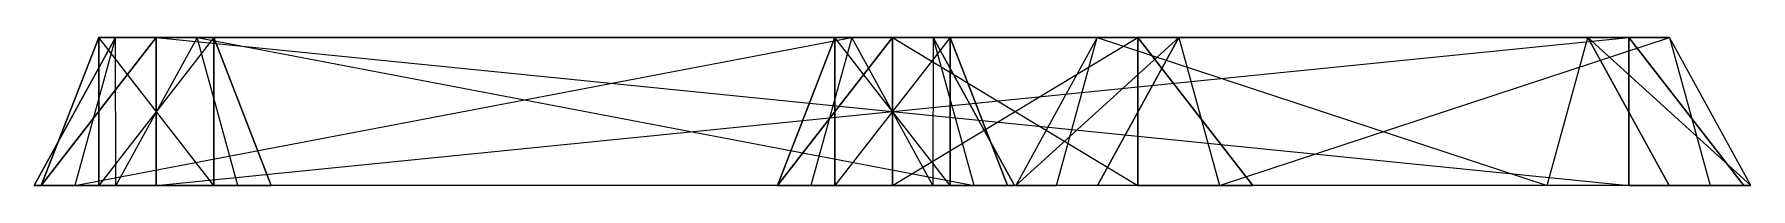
# Model space of a CAD drawing. Extents: x -3500 to 3500, y -22 to 22.
# Drawn here: x -1795.82 to -1768.41, y 19.69 to 22.05 of the extents above; entities that cross this region are included whole.
import ezdxf

# ---------------------------------------------------------------- set-up
doc = ezdxf.new("R2010")
doc.units = 0
doc.layers.add('UB3D', color=1, linetype='CONTINUOUS')

msp = doc.modelspace()

# ---------------------------------------------------------------- linework, layer by layer
at = {"layer": 'UB3D', "color": 2}
for points in [[(-1795.822992, 19.685039, 1275.772008), (-1794.526772, 22.047244, 1274.47), (-1795.177795, 19.685039, 1273.82189)], [(-1795.822992, 19.685039, 1275.772008), (-1794.521024, 19.685039, 1277.068228), (-1794.526772, 22.047244, 1274.47)], [(-1794.794409, 19.685039, 1292.703386), (-1794.794409, 22.047244, 1290.866142), (-1795.713031, 19.685039, 1290.866142)], [(-1794.794409, 22.047244, 1290.866142), (-1795.713031, 19.685039, 1290.866142), (-1794.794409, 22.047244, 1263.307087)], [(-1795.713031, 19.685039, 1290.866142), (-1794.794409, 22.047244, 1263.307087), (-1795.713031, 19.685039, 1263.307087)], [(-1794.794409, 22.047244, 1263.307087), (-1795.713031, 19.685039, 1263.307087), (-1794.794409, 19.685039, 1261.469843)], [(-1795.713031, 19.685039, 1305.695551), (-1793.875787, 22.047244, 1305.695551), (-1793.875787, 19.685039, 1304.776929)], [(-1795.713031, 19.685039, 1307.532795), (-1793.875787, 19.685039, 1308.451417), (-1793.875787, 22.047244, 1307.532795)], [(-1795.713031, 19.685039, 1305.695551), (-1795.713031, 19.685039, 1307.532795), (-1793.875787, 22.047244, 1305.695551)], [(-1795.713031, 19.685039, 1307.532795), (-1793.875787, 22.047244, 1305.695551), (-1793.875787, 22.047244, 1307.532795)], [(-1794.526772, 22.047244, 1274.47), (-1795.177795, 19.685039, 1273.82189), (-1782.768228, 22.047244, 1262.658976)], [(-1795.177795, 19.685039, 1273.82189), (-1782.768228, 22.047244, 1262.658976), (-1783.419252, 19.685039, 1262.010866)], [(-1794.794409, 19.685039, 1292.703386), (-1792.957165, 19.685039, 1292.703386), (-1794.794409, 22.047244, 1290.866142)], [(-1792.957165, 19.685039, 1292.703386), (-1794.794409, 22.047244, 1290.866142), (-1792.957165, 22.047244, 1290.866142)], [(-1794.794409, 22.047244, 1290.866142), (-1792.957165, 22.047244, 1290.866142), (-1794.794409, 22.047244, 1263.307087)], [(-1792.957165, 22.047244, 1290.866142), (-1794.794409, 22.047244, 1263.307087), (-1792.957165, 22.047244, 1263.307087)], [(-1794.794409, 22.047244, 1263.307087), (-1792.957165, 22.047244, 1263.307087), (-1794.794409, 19.685039, 1261.469843)], [(-1792.957165, 22.047244, 1263.307087), (-1794.794409, 19.685039, 1261.469843), (-1792.957165, 19.685039, 1261.469843)], [(-1794.521024, 19.685039, 1277.068228), (-1794.526772, 22.047244, 1274.47), (-1793.224803, 22.047244, 1275.76622)], [(-1794.526772, 22.047244, 1274.47), (-1793.224803, 22.047244, 1275.76622), (-1782.768228, 22.047244, 1262.658976)], [(-1794.521024, 19.685039, 1277.068228), (-1792.57378, 19.685039, 1276.414331), (-1793.224803, 22.047244, 1275.76622)], [(-1793.875787, 22.047244, 1305.695551), (-1793.875787, 19.685039, 1304.776929), (-1770.35874, 22.047244, 1305.695551)], [(-1793.875787, 19.685039, 1304.776929), (-1770.35874, 22.047244, 1305.695551), (-1770.35874, 19.685039, 1304.776929)], [(-1793.875787, 19.685039, 1308.451417), (-1793.875787, 22.047244, 1307.532795), (-1770.35874, 19.685039, 1308.451417)], [(-1793.875787, 22.047244, 1307.532795), (-1770.35874, 19.685039, 1308.451417), (-1770.35874, 22.047244, 1307.532795)], [(-1793.875787, 22.047244, 1305.695551), (-1793.875787, 22.047244, 1307.532795), (-1770.35874, 22.047244, 1305.695551)], [(-1793.875787, 22.047244, 1307.532795), (-1770.35874, 22.047244, 1305.695551), (-1770.35874, 22.047244, 1307.532795)], [(-1792.57378, 19.685039, 1276.414331), (-1793.224803, 22.047244, 1275.76622), (-1780.815236, 19.685039, 1264.603307)], [(-1793.224803, 22.047244, 1275.76622), (-1780.815236, 19.685039, 1264.603307), (-1781.46626, 22.047244, 1263.955197)], [(-1793.224803, 22.047244, 1275.76622), (-1782.768228, 22.047244, 1262.658976), (-1781.46626, 22.047244, 1263.955197)], [(-1792.957165, 19.685039, 1292.703386), (-1792.038543, 19.685039, 1290.866142), (-1792.957165, 22.047244, 1290.866142)], [(-1792.038543, 19.685039, 1290.866142), (-1792.957165, 22.047244, 1290.866142), (-1792.038543, 19.685039, 1263.307087)], [(-1792.957165, 22.047244, 1290.866142), (-1792.038543, 19.685039, 1263.307087), (-1792.957165, 22.047244, 1263.307087)], [(-1792.038543, 19.685039, 1263.307087), (-1792.957165, 22.047244, 1263.307087), (-1792.957165, 19.685039, 1261.469843)], [(-1783.954488, 19.685039, 1262.388465), (-1782.117244, 22.047244, 1262.388465), (-1782.117244, 19.685039, 1261.469843)], [(-1783.954488, 19.685039, 1264.225709), (-1782.117244, 19.685039, 1265.144331), (-1782.117244, 22.047244, 1264.225709)], [(-1783.954488, 19.685039, 1262.388465), (-1783.954488, 19.685039, 1264.225709), (-1782.117244, 22.047244, 1262.388465)], [(-1783.954488, 19.685039, 1264.225709), (-1782.117244, 22.047244, 1262.388465), (-1782.117244, 22.047244, 1264.225709)], [(-1783.035866, 19.685039, 1347.821496), (-1783.035866, 22.047244, 1345.984252), (-1783.954488, 19.685039, 1345.984252)], [(-1783.035866, 22.047244, 1345.984252), (-1783.954488, 19.685039, 1345.984252), (-1783.035866, 22.047244, 1306.614173)], [(-1783.954488, 19.685039, 1345.984252), (-1783.035866, 22.047244, 1306.614173), (-1783.954488, 19.685039, 1306.614173)], [(-1783.035866, 22.047244, 1306.614173), (-1783.954488, 19.685039, 1306.614173), (-1783.035866, 19.685039, 1304.776929)], [(-1782.768228, 22.047244, 1262.658976), (-1783.419252, 19.685039, 1262.010866), (-1781.472008, 19.685039, 1261.356969)], [(-1783.035866, 19.685039, 1347.821496), (-1781.198622, 19.685039, 1347.821496), (-1783.035866, 22.047244, 1345.984252)], [(-1781.198622, 19.685039, 1347.821496), (-1783.035866, 22.047244, 1345.984252), (-1781.198622, 22.047244, 1345.984252)], [(-1783.035866, 22.047244, 1345.984252), (-1781.198622, 22.047244, 1345.984252), (-1783.035866, 22.047244, 1306.614173)], [(-1781.198622, 22.047244, 1345.984252), (-1783.035866, 22.047244, 1306.614173), (-1781.198622, 22.047244, 1306.614173)], [(-1783.035866, 22.047244, 1306.614173), (-1781.198622, 22.047244, 1306.614173), (-1783.035866, 19.685039, 1304.776929)], [(-1781.198622, 22.047244, 1306.614173), (-1783.035866, 19.685039, 1304.776929), (-1781.198622, 19.685039, 1304.776929)], [(-1782.768228, 22.047244, 1262.658976), (-1781.46626, 22.047244, 1263.955197), (-1781.472008, 19.685039, 1261.356969)], [(-1782.117244, 22.047244, 1262.388465), (-1782.117244, 19.685039, 1261.469843), (-1778.197756, 22.047244, 1262.388465)], [(-1782.117244, 19.685039, 1261.469843), (-1778.197756, 22.047244, 1262.388465), (-1778.197756, 19.685039, 1261.469843)], [(-1782.117244, 19.685039, 1265.144331), (-1782.117244, 22.047244, 1264.225709), (-1778.197756, 19.685039, 1265.144331)], [(-1782.117244, 22.047244, 1264.225709), (-1778.197756, 19.685039, 1265.144331), (-1778.197756, 22.047244, 1264.225709)], [(-1782.117244, 22.047244, 1262.388465), (-1782.117244, 22.047244, 1264.225709), (-1778.197756, 22.047244, 1262.388465)], [(-1782.117244, 22.047244, 1264.225709), (-1778.197756, 22.047244, 1262.388465), (-1778.197756, 22.047244, 1264.225709)], [(-1781.46626, 22.047244, 1263.955197), (-1781.472008, 19.685039, 1261.356969), (-1780.170039, 19.685039, 1262.653189)], [(-1780.815236, 19.685039, 1264.603307), (-1781.46626, 22.047244, 1263.955197), (-1780.170039, 19.685039, 1262.653189)], [(-1781.198622, 19.685039, 1347.821496), (-1780.28, 19.685039, 1345.984252), (-1781.198622, 22.047244, 1345.984252)], [(-1780.28, 19.685039, 1345.984252), (-1781.198622, 22.047244, 1345.984252), (-1780.28, 19.685039, 1306.614173)], [(-1781.198622, 22.047244, 1345.984252), (-1780.28, 19.685039, 1306.614173), (-1781.198622, 22.047244, 1306.614173)], [(-1780.28, 19.685039, 1306.614173), (-1781.198622, 22.047244, 1306.614173), (-1781.198622, 19.685039, 1304.776929)], [(-1780.144961, 19.685039, 1262.653189), (-1779.499764, 19.685039, 1264.603307), (-1778.84874, 22.047244, 1263.955197)], [(-1778.842992, 19.685039, 1261.356969), (-1780.144961, 19.685039, 1262.653189), (-1777.546772, 22.047244, 1262.658976)], [(-1780.144961, 19.685039, 1262.653189), (-1777.546772, 22.047244, 1262.658976), (-1778.84874, 22.047244, 1263.955197)], [(-1779.499764, 19.685039, 1264.603307), (-1778.84874, 22.047244, 1263.955197), (-1771.660748, 19.685039, 1272.477323)], [(-1778.84874, 22.047244, 1263.955197), (-1771.660748, 19.685039, 1272.477323), (-1771.009724, 22.047244, 1271.829213)], [(-1777.546772, 22.047244, 1262.658976), (-1778.84874, 22.047244, 1263.955197), (-1769.707756, 22.047244, 1270.532992)], [(-1778.84874, 22.047244, 1263.955197), (-1769.707756, 22.047244, 1270.532992), (-1771.009724, 22.047244, 1271.829213)], [(-1778.842992, 19.685039, 1261.356969), (-1777.546772, 22.047244, 1262.658976), (-1776.895748, 19.685039, 1262.010866)], [(-1778.197756, 22.047244, 1262.388465), (-1778.197756, 19.685039, 1261.469843), (-1776.360512, 19.685039, 1262.388465)], [(-1778.197756, 19.685039, 1265.144331), (-1778.197756, 22.047244, 1264.225709), (-1776.360512, 19.685039, 1264.225709)], [(-1778.197756, 22.047244, 1262.388465), (-1778.197756, 22.047244, 1264.225709), (-1776.360512, 19.685039, 1262.388465)], [(-1778.197756, 22.047244, 1264.225709), (-1776.360512, 19.685039, 1262.388465), (-1776.360512, 19.685039, 1264.225709)], [(-1777.546772, 22.047244, 1262.658976), (-1776.895748, 19.685039, 1262.010866), (-1769.707756, 22.047244, 1270.532992)], [(-1776.895748, 19.685039, 1262.010866), (-1769.707756, 22.047244, 1270.532992), (-1769.056732, 19.685039, 1269.884882)], [(-1771.660748, 19.685039, 1272.477323), (-1771.009724, 22.047244, 1271.829213), (-1769.713504, 19.685039, 1273.13122)], [(-1769.707756, 22.047244, 1270.532992), (-1771.009724, 22.047244, 1271.829213), (-1768.411535, 19.685039, 1271.835)], [(-1771.009724, 22.047244, 1271.829213), (-1768.411535, 19.685039, 1271.835), (-1769.713504, 19.685039, 1273.13122)], [(-1770.35874, 22.047244, 1305.695551), (-1770.35874, 19.685039, 1304.776929), (-1768.521496, 19.685039, 1305.695551)], [(-1770.35874, 19.685039, 1308.451417), (-1770.35874, 22.047244, 1307.532795), (-1768.521496, 19.685039, 1307.532795)], [(-1770.35874, 22.047244, 1305.695551), (-1770.35874, 22.047244, 1307.532795), (-1768.521496, 19.685039, 1305.695551)], [(-1770.35874, 22.047244, 1307.532795), (-1768.521496, 19.685039, 1305.695551), (-1768.521496, 19.685039, 1307.532795)], [(-1769.707756, 22.047244, 1270.532992), (-1769.056732, 19.685039, 1269.884882), (-1768.411535, 19.685039, 1271.835)]]:
    msp.add_3dface(points, dxfattribs=at)

doc.saveas('drawing.dxf')
